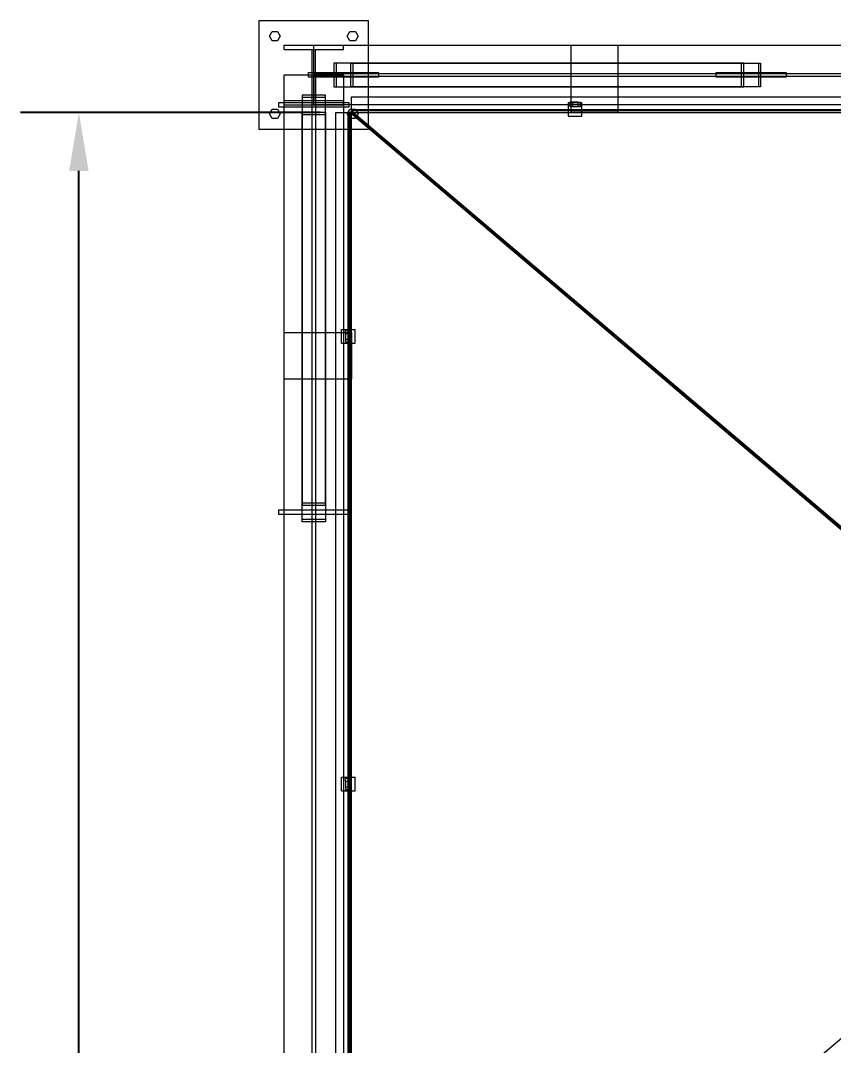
# Model space of a CAD drawing. Header units: millimetres. Extents: x -1970 to 34302, y -65268 to 6837.
# Drawn here: x -501 to 1588, y -18672 to -16038 of the extents above; entities that cross this region are included whole.
import ezdxf

# ---------------------------------------------------------------- set-up
doc = ezdxf.new("R2010")
doc.units = ezdxf.units.MM
doc.layers.add('COTAS_O', color=1, linetype='Continuous', lineweight=0)
doc.layers.add('superior_tolva', color=7, linetype='Continuous', lineweight=0)
doc.dimstyles.new('R19_100', dxfattribs={"dimtxt": 250, "dimasz": 150, "dimexe": 150, "dimexo": 80, "dimgap": 100, "dimtad": 1, "dimtih": 1, "dimtoh": 1, "dimdsep": 46, "dimcen": 0.09, "dimadec": 0, "dimazin": 0, "dimtfac": 1, "dimtdec": 4, "dimtofl": 0, "dimtmove": 0, "dimatfit": 3, "dimfxl": 1, "dimtolj": 1, "dimtzin": 0, "dimarcsym": 0})

# ---------------------------------------------------------------- blocks, each defined once
blk = doc.blocks.new('*D25')
at = {"layer": 'COTAS_O', "color": 0, "lineweight": -2, "transparency": 16777216}
for p, q in [((269.2, -16275), (-500.8, -16275)), ((-350.8, -19575), (-350.8, -16425)), ((269.2, -19725), (-500.8, -19725))]:
    blk.add_line(p, q, dxfattribs=at)
at = {"layer": 'COTAS_O', "color": 0, "transparency": 16777216}
for points in [[(-375.8, -16425), (-325.8, -16425), (-350.8, -16275)], [(-375.8, -19575), (-325.8, -19575), (-350.8, -19725)]]:
    blk.add_solid(points, dxfattribs=at)
at = {"layer": 'Defpoints', "color": 0, "transparency": 16777216}
for p in [(-350.8, -16275), (349.2, -16275), (349.2, -19725)]:
    blk.add_point(p, dxfattribs=at)

msp = doc.modelspace()

# ---------------------------------------------------------------- linework, layer by layer
at = {"layer": 'superior_tolva'}
for p, q in [((112.7, -16318.5), (112.7, -16038.5)), ((112.7, -16038.5), (392.7, -16038.5)), ((392.7, -16038.5), (392.7, -16318.5)), ((138.7, -16078.5), (145.7, -16066.376)), ((145.7, -16090.624), (138.7, -16078.5)), ((145.7, -16066.376), (159.7, -16066.376)), ((159.7, -16066.376), (166.7, -16078.5)), ((166.7, -16078.5), (159.7, -16090.624)), ((338.7, -16078.5), (345.7, -16066.376)), ((345.7, -16090.624), (338.7, -16078.5)), ((345.7, -16066.376), (359.7, -16066.376)), ((359.7, -16066.376), (366.7, -16078.5)), ((366.7, -16078.5), (359.7, -16090.624)), ((159.7, -16090.624), (145.7, -16090.624)), ((176.2, -16102), (329.2, -16102)), ((176.2, -16113), (176.2, -16102)), ((176.2, -16113), (329.2, -16113)), ((248.7, -16113), (256.7, -16113)), ((248.7, -16244), (248.7, -16113)), ((252.7, -16255), (252.7, -16102)), ((252.7, -16102), (3895.7, -16102)), ((256.7, -16244), (256.7, -16113)), ((329.2, -16113), (329.2, -16102)), ((359.7, -16090.624), (345.7, -16090.624)), ((914.2, -16275), (914.2, -16102)), ((914.2, -16102), (1034.2, -16102)), ((1034.2, -16102), (1034.2, -16275)), ((1351.616, -16148.5), (304.616, -16148.5)), ((304.616, -16148.5), (304.616, -16208.5)), ((353.784, -16148.5), (304.616, -16148.5)), ((1357.467, -16148.5), (310.467, -16148.5)), ((310.467, -16148.5), (310.467, -16208.5)), ((347.933, -16148.5), (310.467, -16148.5)), ((347.933, -16208.5), (347.933, -16148.5)), ((347.933, -16148.5), (1394.933, -16148.5)), ((353.784, -16208.5), (353.784, -16148.5)), ((353.784, -16148.5), (1400.784, -16148.5)), ((1351.616, -16208.5), (1351.616, -16148.5)), ((1351.616, -16148.5), (1400.784, -16148.5)), ((1357.467, -16208.5), (1357.467, -16148.5)), ((1357.467, -16148.5), (1394.933, -16148.5)), ((1394.933, -16148.5), (1394.933, -16208.5)), ((1400.784, -16148.5), (1400.784, -16208.5)), ((176.2, -19821.5), (176.2, -16178.5)), ((176.2, -16178.5), (329.2, -16178.5)), ((239.2, -16184.5), (239.2, -16172.5)), ((239.2, -16172.5), (419.2, -16172.5)), ((419.2, -16184.5), (239.2, -16184.5)), ((248.7, -19821.5), (248.7, -16178.5)), ((248.7, -16178.5), (256.7, -16178.5)), ((252.7, -16182.5), (252.7, -16174.5)), ((252.7, -16174.5), (3895.7, -16174.5)), ((3895.7, -16182.5), (252.7, -16182.5)), ((256.7, -16178.5), (256.7, -19821.5)), ((329.2, -16178.5), (329.2, -19821.5)), ((419.2, -16172.5), (419.2, -16184.5)), ((1286.2, -16184.5), (1286.2, -16172.5)), ((1286.2, -16172.5), (1466.2, -16172.5)), ((1466.2, -16184.5), (1286.2, -16184.5)), ((1466.2, -16172.5), (1466.2, -16184.5)), ((304.616, -16208.5), (1351.616, -16208.5)), ((304.616, -16208.5), (353.784, -16208.5)), ((310.467, -16208.5), (1357.467, -16208.5)), ((310.467, -16208.5), (347.933, -16208.5)), ((1394.933, -16208.5), (347.933, -16208.5)), ((1400.784, -16208.5), (353.784, -16208.5)), ((1400.784, -16208.5), (1351.616, -16208.5)), ((1394.933, -16208.5), (1357.467, -16208.5)), ((176.2, -16244), (329.2, -16244)), ((176.2, -16255), (176.2, -16244)), ((222.7, -16230.416), (222.7, -17277.416)), ((282.7, -16230.416), (222.7, -16230.416)), ((222.7, -16230.416), (222.7, -16279.584)), ((222.7, -16236.267), (222.7, -17283.267)), ((282.7, -16236.267), (222.7, -16236.267)), ((222.7, -16236.267), (222.7, -16273.733)), ((248.7, -16244), (256.7, -16244)), ((282.7, -17277.416), (282.7, -16230.416)), ((282.7, -16279.584), (282.7, -16230.416)), ((282.7, -17283.267), (282.7, -16236.267)), ((282.7, -16273.733), (282.7, -16236.267)), ((329.2, -16255), (329.2, -16244)), ((349.2, -16275), (349.2, -16235)), ((349.2, -16235), (3799.2, -16235)), ((138.7, -16278.5), (145.7, -16266.376)), ((145.7, -16266.376), (159.7, -16266.376)), ((159.7, -16266.376), (166.7, -16278.5)), ((162.7, -16261), (162.7, -16249)), ((162.7, -16249), (342.7, -16249)), ((342.7, -16261), (162.7, -16261)), ((176.2, -16255), (329.2, -16255)), ((3895.7, -16255), (252.7, -16255)), ((338.7, -16278.5), (345.7, -16266.376)), ((342.7, -16249), (342.7, -16261)), ((345.7, -16266.376), (359.7, -16266.376)), ((349.2, -16267), (3799.2, -16267)), ((349.2, -16267), (349.2, -16275)), ((349.2, -16269), (3799.2, -16269)), ((349.2, -16269), (349.2, -16275)), ((3799.2, -16270.364), (349.2, -16270.364)), ((349.2, -16270.364), (1674.2, -17395.364)), ((349.2, -16275), (349.2, -16270.364)), ((359.7, -16266.376), (366.7, -16278.5)), ((906.7, -16249.5), (941.7, -16249.5)), ((906.7, -16284.5), (906.7, -16249.5)), ((917.2, -16248), (910.2, -16248)), ((910.2, -16248), (910.2, -16260)), ((917.2, -16260), (910.2, -16260)), ((931.2, -16248), (917.2, -16248)), ((917.2, -16248), (917.2, -16260)), ((931.2, -16260), (917.2, -16260)), ((931.2, -16248), (938.2, -16248)), ((931.2, -16248), (931.2, -16260)), ((938.2, -16260), (931.2, -16260)), ((938.2, -16260), (938.2, -16248)), ((941.7, -16284.5), (941.7, -16249.5)), ((145.7, -16290.624), (138.7, -16278.5)), ((159.7, -16290.624), (145.7, -16290.624)), ((166.7, -16278.5), (159.7, -16290.624)), ((222.7, -16273.733), (282.7, -16273.733)), ((222.7, -17320.733), (222.7, -16273.733)), ((222.7, -16279.584), (282.7, -16279.584)), ((222.7, -17326.584), (222.7, -16279.584)), ((282.7, -16273.733), (282.7, -17320.733)), ((282.7, -16279.584), (282.7, -17326.584)), ((309.2, -19725), (309.2, -16275)), ((309.2, -16275), (349.2, -16275)), ((345.7, -16290.624), (338.7, -16278.5)), ((341.2, -19725), (341.2, -16275)), ((349.2, -16275), (341.2, -16275)), ((343.2, -19725), (343.2, -16275)), ((349.2, -16275), (343.2, -16275)), ((1670.065, -17400), (345.065, -16275)), ((345.065, -16275), (345.065, -19725)), ((349.2, -16275), (345.065, -16275)), ((359.7, -16290.624), (345.7, -16290.624)), ((349.2, -19725), (349.2, -16275)), ((349.2, -16275), (1674.2, -17400)), ((349.2, -16275), (3799.2, -16275)), ((366.7, -16278.5), (359.7, -16290.624)), ((906.7, -16284.5), (941.7, -16284.5)), ((1034.2, -16275), (914.2, -16275)), ((392.7, -16318.5), (112.7, -16318.5)), ((176.2, -16960), (176.2, -16840)), ((176.2, -16840), (349.2, -16840)), ((323.7, -16832.5), (358.7, -16832.5)), ((323.7, -16867.5), (323.7, -16832.5)), ((334.2, -16843), (334.2, -16836)), ((346.2, -16836), (334.2, -16836)), ((334.2, -16843), (334.2, -16857)), ((334.2, -16843), (346.2, -16843)), ((346.2, -16836), (346.2, -16843)), ((346.2, -16843), (346.2, -16857)), ((349.2, -16840), (349.2, -16960)), ((358.7, -16867.5), (358.7, -16832.5)), ((323.7, -16867.5), (358.7, -16867.5)), ((334.2, -16857), (334.2, -16864)), ((334.2, -16857), (346.2, -16857)), ((334.2, -16864), (346.2, -16864)), ((346.2, -16857), (346.2, -16864)), ((349.2, -16960), (176.2, -16960)), ((162.7, -17308), (162.7, -17296)), ((162.7, -17296), (342.7, -17296)), ((222.7, -17277.416), (282.7, -17277.416)), ((222.7, -17326.584), (222.7, -17277.416)), ((222.7, -17283.267), (282.7, -17283.267)), ((222.7, -17320.733), (222.7, -17283.267)), ((282.7, -17277.416), (282.7, -17326.584)), ((282.7, -17283.267), (282.7, -17320.733)), ((342.7, -17296), (342.7, -17308)), ((342.7, -17308), (162.7, -17308)), ((282.7, -17320.733), (222.7, -17320.733)), ((282.7, -17326.584), (222.7, -17326.584)), ((323.7, -17982.5), (358.7, -17982.5)), ((323.7, -18017.5), (323.7, -17982.5)), ((358.7, -18017.5), (358.7, -17982.5)), ((334.2, -17993), (334.2, -17986)), ((346.2, -17986), (334.2, -17986)), ((334.2, -17993), (334.2, -18007)), ((334.2, -17993), (346.2, -17993)), ((334.2, -18007), (334.2, -18014)), ((334.2, -18007), (346.2, -18007)), ((346.2, -17986), (346.2, -17993)), ((346.2, -17993), (346.2, -18007)), ((346.2, -18007), (346.2, -18014)), ((323.7, -18017.5), (358.7, -18017.5)), ((334.2, -18014), (346.2, -18014)), ((345.065, -19725), (1670.065, -18600))]:
    msp.add_line(p, q, dxfattribs=at)

# ---------------------------------------------------------------- dimensions: what is measured, and where the dimension line sits
at = {"layer": 'COTAS_O'}
dim = msp.add_aligned_dim(p1=(349.2, -19725), p2=(349.2, -16275), distance=700, text='<> O', dimstyle='R19_100', dxfattribs=at)
dim.commit()
dim.dimension.update_dxf_attribs({"geometry": '*D25', "text_midpoint": (-350.8, -18000)})

doc.saveas('drawing.dxf')
